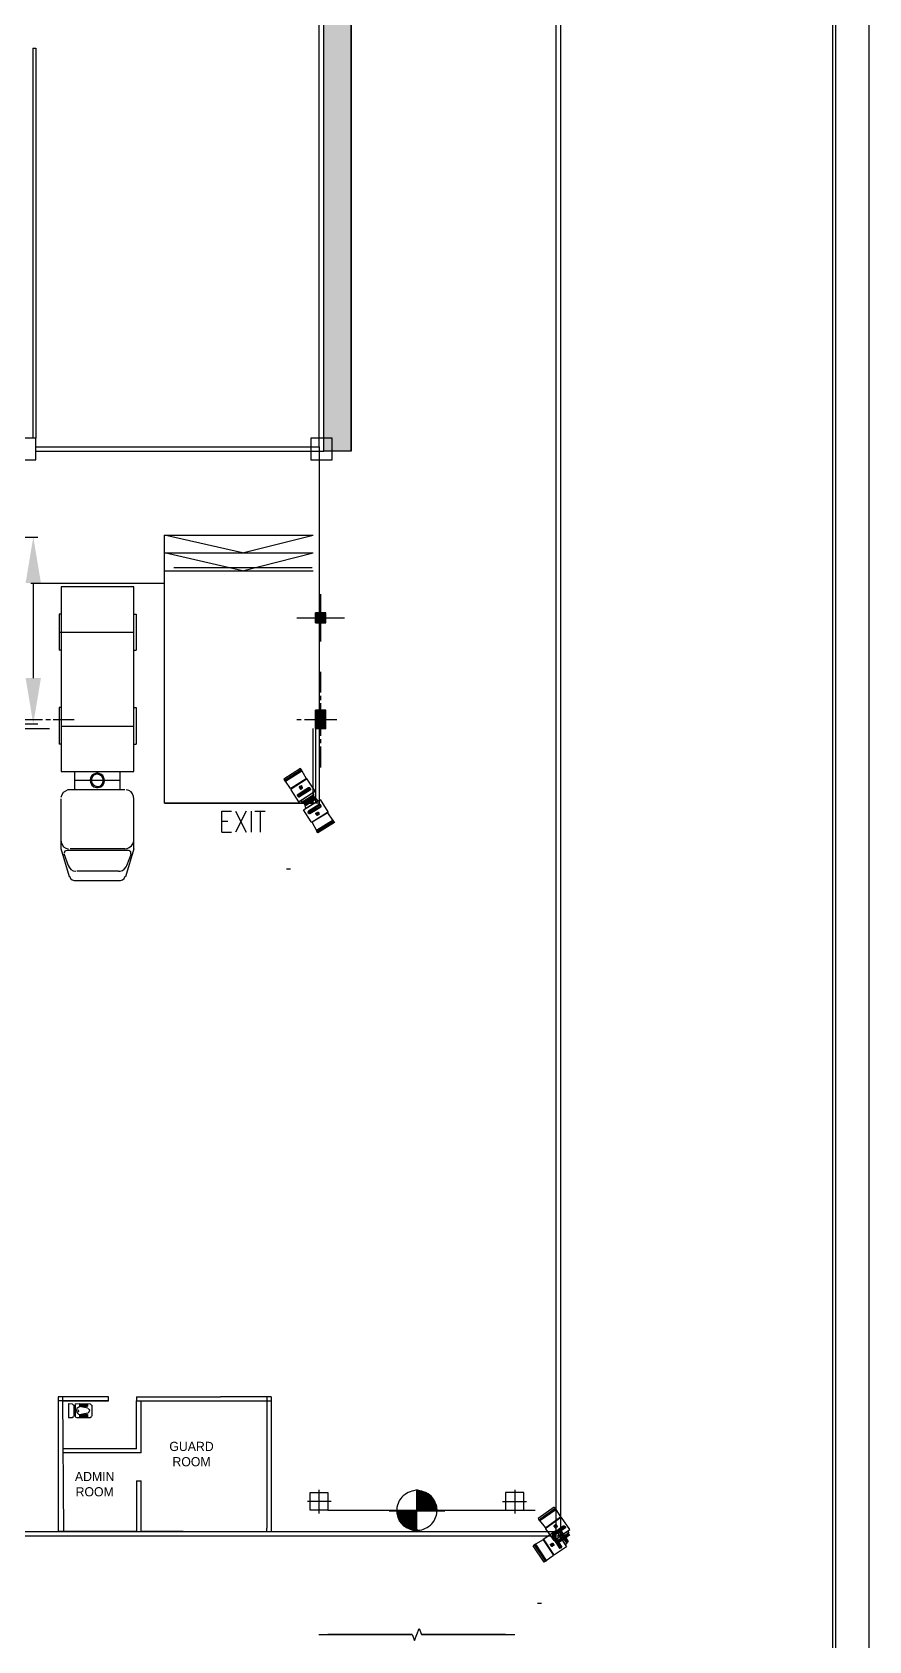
# Model space of a CAD drawing. Header units: millimetres. Extents: x -283029 to -254660, y -24907 to 10674.
# Drawn here: x -278645 to -277551, y -22669 to -20566 of the extents above; entities that cross this region are included whole.
import ezdxf

# ---------------------------------------------------------------- set-up
doc = ezdxf.new("R2010")
doc.units = ezdxf.units.MM
doc.header["$LTSCALE"] = 100
doc.header["$PDMODE"] = 3
for name, color, linetype in [('A-FLOOR', 7, 'Continuous'), ('H', 7, 'Continuous'), ('P', 7, 'Continuous')]:
    doc.layers.add(name, color=color, linetype=linetype)
doc.dimstyles.new('ISO-25', dxfattribs={"dimtxt": 18, "dimasz": 60, "dimexe": 6, "dimexo": 6, "dimgap": 15, "dimtad": 1, "dimdec": 0, "dimlunit": 3, "dimtxsty": 'Standard', "dimcen": 2.5, "dimclrd": 1, "dimclre": 1, "dimclrt": 1, "dimadec": 0, "dimazin": 0, "dimtfac": 1, "dimtdec": 0, "dimtmove": 0, "dimatfit": 3, "dimfxl": 1, "dimarcsym": 0})

# ---------------------------------------------------------------- blocks, each defined once
blk = doc.blocks.new('*D412')
at = {"color": 1, "lineweight": -2, "transparency": 16777216}
for p, q in [((-278928.5, -21225.8), (-278637.2, -21225.8)), ((-278643.2, -21285.8), (-278643.2, -21410.2)), ((-278753.1, -21470.2), (-278637.2, -21470.2))]:
    blk.add_line(p, q, dxfattribs=at)
at = {"color": 1, "transparency": 16777216}
for points in [[(-278653.2, -21285.8), (-278633.2, -21285.8), (-278643.2, -21225.8)], [(-278653.2, -21410.2), (-278633.2, -21410.2), (-278643.2, -21470.2)]]:
    blk.add_solid(points, dxfattribs=at)
at = {"layer": 'Defpoints', "color": 0, "transparency": 16777216}
for p in [(-278934.5, -21225.8), (-278759.1, -21470.2), (-278643.2, -21470.2)]:
    blk.add_point(p, dxfattribs=at)
at = {"color": 1, "transparency": 16777216, "insert": (-278667.2, -21348), "char_height": 18, "attachment_point": 5, "rotation": 90}
blk.add_mtext('20\'-4"', dxfattribs=at)
blk = doc.blocks.new('ccyv')
at = {"color": 6}
for p, q in [((-151.8, 392.6), (-185.2, 392)), ((-140.2, 392), (-185.2, 391.2)), ((-140.2, 391.2), (-185.2, 390.4)), ((-140.2, 390.3), (-185.2, 389.5)), ((-140.2, 389.5), (-185.2, 388.7)), ((-140.2, 388.7), (-185.2, 387.9)), ((-140.2, 387.8), (-185.2, 387)), ((-166.6, 339), (-167.6, 339.5)), ((-166.6, 332.5), (-167.6, 332)), ((-166.2, 339.4), (-166.7, 340.5)), ((-166.2, 332), (-166.7, 331)), ((-159.2, 339.4), (-158.6, 340.5)), ((-159.2, 332), (-158.6, 331)), ((-158.7, 339), (-157.7, 339.5)), ((-158.7, 332.5), (-157.7, 332))]:
    blk.add_line(p, q, dxfattribs=at)
for points in [[(-198.9, 376.1), (-198.9, 322.5, 0.414214), (-196.6, 320.2), (-128.8, 320.2, 0.414214), (-126.5, 322.5), (-126.5, 376.1)], [(-162.7, 362.3), (-139.2, 362.3, -0.223517), (-136.4, 361, -0.360044), (-136.4, 352.7, -0.223517), (-139.2, 351.4), (-162.7, 351.4), (-186.2, 351.4, -0.223517), (-188.9, 352.7, -0.360044), (-188.9, 361, -0.223517), (-186.2, 362.3)], [(-162.7, 352.6), (-186.2, 352.6, -0.223517), (-187.9, 353.5, -0.360044), (-187.9, 360.2, -0.223517), (-186.2, 361), (-162.7, 361), (-139.2, 361, -0.223517), (-137.4, 360.2, -0.360044), (-137.4, 353.5, -0.223517), (-139.2, 352.6)], [(-198.7, 285.3), (-197, 318.4, -0.39915), (-196.1, 319.3), (-129.2, 319.3, -0.39915), (-128.3, 318.4), (-126.6, 285.3)], [(-167.6, 335.7), (-167.6, 332, 0.414214), (-166.7, 331), (-158.6, 331, 0.414214), (-157.7, 332), (-157.7, 335.7), (-157.7, 339.5, 0.414214), (-158.6, 340.5), (-166.7, 340.5, 0.414214), (-167.6, 339.5)], [(-166.6, 335.7), (-166.6, 339, -0.414214), (-166.2, 339.4), (-159.2, 339.4, -0.414214), (-158.7, 339), (-158.7, 335.7), (-158.7, 332.5, -0.414214), (-159.2, 332), (-166.2, 332, -0.414214), (-166.6, 332.5)]]:
    blk.add_lwpolyline(points, format="xyb", close=True, dxfattribs=at)
for points in [[(-188.8, 358.8), (-166.6, 358.8), (-166.6, 354.9), (-188.8, 354.9)], [(-136.5, 358.8), (-158.5, 358.8), (-158.5, 354.9), (-136.5, 354.9)]]:
    blk.add_lwpolyline(points, dxfattribs=at)
for points in [[(-188.4, 376.1), (-188.4, 384.8), (-136.9, 384.8), (-136.9, 376.1)], [(-185.6, 387), (-185.6, 392.6), (-139.8, 392.6), (-139.8, 387)], [(-140.7, 384.8), (-140.7, 387), (-184.6, 387), (-184.6, 384.8)], [(-173.5, 392.6), (-172.8, 393.5), (-152.7, 393.5), (-151.8, 392.6)], [(-195.3, 320.2), (-195.8, 319.3), (-129.5, 319.3), (-130, 320.2)], [(-199.1, 285.3), (-126.2, 285.3), (-126, 281.7), (-199.3, 281.7)], [(-126, 280.5), (-199.3, 280.5), (-198.1, 281.7), (-127.2, 281.7)], [(-199.3, 275), (-126, 275), (-126, 280.5), (-199.3, 280.5)]]:
    blk.add_lwpolyline(points, close=True, dxfattribs=at)
for centre, radius in [((-162.7, 356.8), 3.29), ((-162.7, 356.8), 1.54), ((-162.7, 335.7), 3.29), ((-162.7, 335.7), 1.54)]:
    blk.add_circle(centre, radius, dxfattribs=at)

msp = doc.modelspace()

# ---------------------------------------------------------------- hatches: boundary and pattern name
at = {"layer": 'A-FLOOR'}
h = msp.add_hatch(dxfattribs=at)
h.set_pattern_fill('AR-B816C', color=2, scale=0.05)
h.set_pattern_definition([(0, (-278245.958, -17419.708), (10.16, 10.16), [19.84375, -0.47625]), (0, (-278256.118, -17419.232), (10.16, 10.16), [19.84375, -0.47625]), (90, (-278245.958, -17419.708), (-10.16, 10.16), [-10.63625, 9.68375]), (90, (-278246.434, -17419.708), (-10.16, 10.16), [-10.63625, 9.68375])])
h.paths.add_polyline_path([(-278227.5, -17376.7), (-278252.5, -17376.7), (-278252.5, -17393.7), (-278263.5, -17393.7), (-278263.5, -21113.7), (-278227.5, -21113.7), (-278227.5, -17862.7, -0.23), (-278243.5, -17829.7, -0.23), (-278227.5, -17796.7), (-278227.5, -17736.1, -0.23), (-278243.5, -17703.1, -0.23), (-278227.5, -17670.1)])
at = {"layer": 'H', "linetype": 'Continuous'}
for points in [[(-278274.4, -21338.4), (-278274.4, -21324.7), (-278260.7, -21324.7), (-278260.7, -21338.4), (-278274.4, -21338.4)], [(-278274.4, -21476.1), (-278274.4, -21452.9), (-278260.7, -21452.9), (-278260.7, -21476.1), (-278274.4, -21476.1)], [(-278141.2, -22474.3), (-278141.2, -22473.1), (-278135.9, -22473.1), (-278131.1, -22474.3), (-278141.2, -22474.3)], [(-278141.2, -22477.3), (-278141.2, -22474.3), (-278131.1, -22474.3), (-278127, -22477.3), (-278141.2, -22477.3)], [(-278141.2, -22480.3), (-278141.2, -22477.3), (-278127, -22477.3), (-278122.8, -22480.3), (-278141.2, -22480.3)], [(-278141.2, -22484.4), (-278141.2, -22480.3), (-278122.8, -22480.3), (-278119.9, -22484.4), (-278141.2, -22484.4)], [(-278166.7, -22503.4), (-278167.3, -22498.7), (-278141.2, -22498.7), (-278141.2, -22503.4), (-278166.7, -22503.4)], [(-278141.2, -22488.6), (-278141.2, -22484.4), (-278119.9, -22484.4), (-278117.5, -22488.6), (-278141.2, -22488.6)], [(-278141.2, -22493.9), (-278141.2, -22488.6), (-278117.5, -22488.6), (-278115.8, -22493.9), (-278141.2, -22493.9)], [(-278141.2, -22498.7), (-278141.2, -22493.9), (-278115.8, -22493.9), (-278115.1, -22498.7), (-278141.2, -22498.7)], [(-278166.1, -22507.5), (-278166.7, -22503.4), (-278141.2, -22503.4), (-278141.2, -22507.5), (-278166.1, -22507.5)], [(-278164.3, -22511.7), (-278166.1, -22507.5), (-278141.2, -22507.5), (-278141.2, -22511.7), (-278164.3, -22511.7)], [(-278161.4, -22515.2), (-278164.3, -22511.7), (-278141.2, -22511.7), (-278141.2, -22515.2), (-278161.4, -22515.2)], [(-278157.8, -22518.8), (-278161.4, -22515.2), (-278141.2, -22515.2), (-278141.2, -22518.8), (-278157.8, -22518.8)], [(-278154.3, -22521.7), (-278157.8, -22518.8), (-278141.2, -22518.8), (-278141.2, -22521.7), (-278154.3, -22521.7)], [(-278150.1, -22523), (-278154.3, -22521.7), (-278141.2, -22521.7), (-278141.2, -22523), (-278150.1, -22523)], [(-278141.2, -22524.7), (-278146, -22524.7), (-278150.1, -22523), (-278141.2, -22524.7), (-278141.2, -22524.7)], [(-278141.2, -22524.7), (-278150.1, -22523), (-278141.2, -22523), (-278141.2, -22524.7)]]:
    msp.add_hatch(color=256, dxfattribs=at).paths.add_polyline_path(points)

# ---------------------------------------------------------------- linework, layer by layer
for p, q in [((-277550.9, -16660.3), (-277550.9, -24137.7)), ((-278269.5, -21107.7), (-278269.5, -21573.9)), ((-279975.8, -21476.1), (-278621.8, -21476.1)), ((-278269.5, -21573.9), (-278471.8, -21573.9)), ((-278604.9, -22349.6), (-278603.9, -22525.7)), ((-278544.8, -22355), (-278544.8, -22349.6)), ((-278508.2, -22349.6), (-278508.2, -22355)), ((-278332.1, -22349.6), (-278332.1, -22525.7)), ((-278604.9, -22355), (-278544.8, -22355)), ((-278597.3, -22358.4), (-278592.6, -22358.9)), ((-278587.3, -22358.9), (-278582.6, -22358.4)), ((-278582.6, -22358.4), (-278568.9, -22358.9)), ((-278508.2, -22417.9), (-278508.2, -22355)), ((-278508.2, -22355), (-278332.1, -22355)), ((-278502.2, -22423.2), (-278502.2, -22355)), ((-278508.2, -22459.6), (-278502.2, -22459.6)), ((-278508.2, -22460.8), (-278508.2, -22525.7))]:
    msp.add_line(p, q)
at = {"color": 3}
for p, q in [((-278644, -20586.8), (-278640, -20586.8)), ((-278644, -20586.8), (-278644, -21096.7)), ((-278640, -20586.8), (-278640, -21096.7)), ((-278227.5, -21113.7), (-278263.5, -21113.7))]:
    msp.add_line(p, q, dxfattribs=at)
for points in [[(-282926.4, -16536.3), (-277594.6, -16536.3), (-277594.6, -24907.5), (-282926.4, -24907.5)], [(-282922.4, -16540.3), (-277598.6, -16540.3), (-277598.6, -24903.5), (-282922.4, -24903.5)]]:
    msp.add_lwpolyline(points, close=True, dxfattribs=at)
for points in [[(-278227.5, -21113.7), (-278227.5, -17362.8), (-278348.5, -17362.8)], [(-278263.5, -17614.6), (-278263.5, -17376.7), (-278227.5, -17376.7), (-278227.5, -21113.7), (-278263.5, -21113.7)], [(-282513.5, -17393.7), (-282513.5, -22531.7), (-277953.5, -22531.7), (-277953.5, -18078.1)], [(-282507.5, -17393.7), (-282507.5, -22525.7), (-277959.5, -22525.7), (-277959.5, -18078.1)], [(-278640, -21107.7), (-278269.5, -21107.7), (-278269.5, -19953)], [(-278640, -21113.7), (-278263.5, -21113.7), (-278263.5, -19953)], [(-278640, -21107.7), (-278269.5, -21107.7), (-278269.5, -19953)], [(-278640, -21107.7), (-278280.5, -21107.7)], [(-278640, -21107.7), (-278280.5, -21107.7)], [(-278640, -21113.7), (-278280.5, -21113.7)]]:
    msp.add_lwpolyline(points, dxfattribs=at)
for points in [[(-278668, -21124.7), (-278640, -21124.7), (-278640, -21096.7), (-278668, -21096.7)], [(-278668, -21124.7), (-278640, -21124.7), (-278640, -21096.7), (-278668, -21096.7)], [(-278280.5, -21124.7), (-278252.5, -21124.7), (-278252.5, -21096.7), (-278280.5, -21096.7)], [(-278280.5, -21124.7), (-278252.5, -21124.7), (-278252.5, -21096.7), (-278280.5, -21096.7)]]:
    msp.add_lwpolyline(points, close=True)
at = {"layer": 'P'}
for points in [[(-278471.8, -21573.9), (-278471.8, -21223.4)], [(-278369.8, -21246.6), (-278471.8, -21223.4)], [(-278471.8, -21223.4), (-278277.4, -21223.4)], [(-278369.8, -21246.6), (-278277.4, -21223.4)], [(-278471.8, -21246.6), (-278277.4, -21246.6)], [(-278369.8, -21269.8), (-278471.8, -21246.6)], [(-278369.8, -21269.8), (-278277.4, -21246.6)], [(-278471.8, -21269.8), (-278277.4, -21269.8)], [(-278459.3, -21265.7), (-278278.6, -21265.7)], [(-278646.5, -21286), (-278471.8, -21286)], [(-278606.6, -21290.7), (-278606.6, -21326.5)], [(-278511.8, -21290.7), (-278606.6, -21290.7)], [(-278511.8, -21532.2), (-278511.8, -21290.7)], [(-278267.9, -21300.3), (-278267.9, -21324.7)], [(-278609.5, -21326.5), (-278609.5, -21373.6)], [(-278606.6, -21326.5), (-278609.5, -21326.5)], [(-278606.6, -21326.5), (-278606.6, -21532.2)], [(-278511.8, -21326.5), (-278508.8, -21326.5)], [(-278508.8, -21326.5), (-278508.8, -21373.6)], [(-278298.9, -21331.3), (-278274.4, -21331.3)], [(-278260.7, -21324.7), (-278274.4, -21324.7), (-278260.7, -21337.8), (-278260.7, -21324.7)], [(-278274.4, -21324.7), (-278260.7, -21337.8), (-278274.4, -21337.8), (-278274.4, -21324.7)], [(-278274.4, -21337.8), (-278260.7, -21337.8), (-278260.7, -21324.7), (-278274.4, -21324.7), (-278274.4, -21337.8)], [(-278270.3, -21331.3), (-278264.3, -21331.3)], [(-278267.9, -21328.3), (-278267.9, -21334.2)], [(-278267.9, -21337.8), (-278267.9, -21362.3)], [(-278260.7, -21331.3), (-278236.3, -21331.3)], [(-278511.8, -21350.4), (-278609.5, -21350.4)], [(-278606.6, -21373.6), (-278609.5, -21373.6)], [(-278511.8, -21373.6), (-278508.8, -21373.6)], [(-278267.9, -21402.2), (-278267.9, -21429.1)], [(-278609.5, -21448.7), (-278609.5, -21496.4)], [(-278606.6, -21448.7), (-278609.5, -21448.7)], [(-278511.8, -21448.7), (-278508.8, -21448.7)], [(-278508.8, -21448.7), (-278508.8, -21496.4)], [(-278267.9, -21433.2), (-278267.9, -21439.2)], [(-278267.9, -21442.8), (-278267.9, -21485.7)], [(-278673.9, -21464.2), (-278631, -21464.2)], [(-278626.8, -21464.2), (-278620.9, -21464.2)], [(-278617.3, -21464.2), (-278589.9, -21464.2)], [(-278298.9, -21464.2), (-278292.9, -21464.2)], [(-278288.8, -21464.2), (-278246.4, -21464.2)], [(-278260.7, -21452.3), (-278274.4, -21452.3), (-278260.7, -21476.1), (-278260.7, -21452.3)], [(-278274.4, -21452.3), (-278260.7, -21476.1), (-278274.4, -21476.1), (-278274.4, -21452.3)], [(-278274.4, -21476.1), (-278260.7, -21476.1), (-278260.7, -21452.3), (-278274.4, -21452.3), (-278274.4, -21476.1)], [(-278606.6, -21473.2), (-278511.8, -21473.2)], [(-278277.4, -21573.9), (-278277.4, -21476.1)], [(-278274.4, -21476.1), (-278274.4, -21573.9)], [(-278267.9, -21489.9), (-278267.9, -21495.2)], [(-278606.6, -21496.4), (-278609.5, -21496.4)], [(-278511.8, -21496.4), (-278508.8, -21496.4)], [(-278267.9, -21499.4), (-278267.9, -21526.9)], [(-278606.6, -21532.2), (-278511.8, -21532.2)], [(-278588.7, -21556.1), (-278588.7, -21532.2)], [(-278569, -21544.1), (-278568.4, -21546.5), (-278566.6, -21550.1), (-278564.2, -21552.5), (-278560.7, -21553.1), (-278558.3, -21553.1), (-278554.7, -21552.5), (-278552.3, -21550.1), (-278550.5, -21547.1), (-278549.9, -21544.1), (-278550.5, -21541.8), (-278552.3, -21537.6), (-278554.7, -21535.8), (-278558.3, -21534.6), (-278560.7, -21534.6), (-278564.2, -21535.8), (-278566.6, -21537.6), (-278568.4, -21540.5), (-278569, -21543.6)], [(-278529.7, -21556.1), (-278529.7, -21532.2)], [(-278529.7, -21544.1), (-278588.7, -21544.1)], [(-278567.2, -21544.1), (-278567.2, -21546.5), (-278565.4, -21548.9), (-278563, -21550.7), (-278560, -21551.9), (-278557.1, -21551.9), (-278554.1, -21550.1), (-278552.3, -21547.7), (-278551.7, -21544.7), (-278551.7, -21541.8), (-278553.5, -21538.8), (-278555.9, -21537), (-278558.9, -21535.8), (-278561.8, -21536.4), (-278564.8, -21537.6), (-278566.6, -21540), (-278567.2, -21542.9)], [(-278595.2, -21556.1), (-278598.2, -21556.1), (-278601.2, -21557.9), (-278604.2, -21559.6), (-278605.9, -21562.6), (-278607.2, -21566.2)], [(-278606.6, -21633.6), (-278606.6, -21568)], [(-278523.7, -21556.1), (-278595.2, -21556.1)], [(-278511.8, -21568), (-278512.3, -21565), (-278513.5, -21561.4), (-278515.3, -21559), (-278518.3, -21557.2), (-278521.9, -21556.1)], [(-278511.8, -21633.6), (-278511.8, -21568)], [(-278471.8, -21573.9), (-278277.4, -21573.9)], [(-278396.7, -21611.5), (-278396.7, -21584.1), (-278384.2, -21584.1)], [(-278396.7, -21597.2), (-278388.9, -21597.2)], [(-278378.8, -21584.1), (-278365.1, -21611.5)], [(-278365.1, -21584.1), (-278378.8, -21611.5)], [(-278358.5, -21584.1), (-278358.5, -21611.5)], [(-278353.7, -21584.1), (-278340, -21584.1)], [(-278346.6, -21584.1), (-278346.6, -21611.5)], [(-278396.7, -21611.5), (-278384.2, -21611.5)], [(-278607.2, -21621.6), (-278606.6, -21624.6), (-278605.4, -21627.6), (-278603.6, -21630.6), (-278600.6, -21632.4), (-278597, -21633.6)], [(-278595.8, -21669.9), (-278606.6, -21633.6)], [(-278599.4, -21635.4), (-278601.8, -21636.5), (-278603, -21638.9)], [(-278518.9, -21635.4), (-278598.8, -21635.4)], [(-278523.7, -21633.6), (-278595.2, -21633.6)], [(-278523.7, -21633.6), (-278520.7, -21633), (-278517.7, -21631.8), (-278514.7, -21629.4), (-278513, -21627), (-278511.8, -21623.4)], [(-278511.8, -21633.6), (-278522.5, -21669.9)], [(-278515.9, -21640.1), (-278515.9, -21637.2), (-278518.3, -21635.4)], [(-278597, -21655.6), (-278603, -21640.1)], [(-278597.6, -21655), (-278596.4, -21657.4), (-278594.1, -21660.4), (-278591.1, -21662.2), (-278587.5, -21662.8)], [(-278532, -21662.8), (-278529.7, -21662.8), (-278526.7, -21661.6), (-278524.3, -21659.8), (-278521.9, -21656.8), (-278520.7, -21654.4)], [(-278515.3, -21640.1), (-278521.3, -21655.6)], [(-278312.1, -21659.4), (-278306.8, -21659.4)], [(-278595.8, -21669.3), (-278594.6, -21672.3), (-278592.3, -21674.1), (-278589.9, -21674.7)], [(-278529, -21675.3), (-278589.9, -21675.3)], [(-278532, -21662.8), (-278586.3, -21662.8)], [(-278529, -21674.7), (-278526.7, -21674.1), (-278524.3, -21672.3), (-278523.1, -21669.3)], [(-278610.9, -22349.6), (-278610.9, -22525.7)], [(-278544.8, -22349.6), (-278610.9, -22349.6)], [(-278544.8, -22349.6), (-278604.9, -22349.6)], [(-278601.2, -22349.6), (-278604.9, -22349.6)], [(-278597.3, -22354.8), (-278592.6, -22354.8)], [(-278586.7, -22354.8), (-278568.9, -22354.8)], [(-278508.2, -22349.6), (-278398.5, -22349.6)], [(-278332.1, -22349.6), (-278398.5, -22349.6)], [(-278338, -22349.6), (-278338, -22521.5)], [(-278544.8, -22355), (-278610.9, -22355)], [(-278597.3, -22358.4), (-278597.3, -22376.7)], [(-278590.8, -22360.7), (-278592.6, -22358.9)], [(-278592.6, -22376.7), (-278590.8, -22375.5)], [(-278590.2, -22360.7), (-278590.2, -22374.9)], [(-278587.3, -22358.9), (-278589.1, -22360.1)], [(-278589.1, -22374.9), (-278587.3, -22376.7)], [(-278588.5, -22360.7), (-278588.5, -22374.9)], [(-278580.8, -22362.5), (-278583.7, -22363.1), (-278586.1, -22364.9), (-278586.7, -22367.2), (-278586.1, -22370.2), (-278584.3, -22372.6), (-278581.3, -22373.1)], [(-278586.7, -22369.6), (-278583.7, -22369), (-278584.3, -22366.6)], [(-278582.6, -22358.4), (-278582.6, -22361.9)], [(-278582.6, -22361.9), (-278572.5, -22361.9)], [(-278582.6, -22373.1), (-278582.6, -22376.7)], [(-278582.6, -22373.1), (-278572.5, -22373.1)], [(-278581.3, -22358.4), (-278581.3, -22361.9)], [(-278581.3, -22373.1), (-278581.3, -22376.7)], [(-278580.8, -22362.5), (-278571.9, -22364.3)], [(-278580.8, -22372.6), (-278571.9, -22370.8)], [(-278580.2, -22358.4), (-278580.2, -22361.9)], [(-278580.2, -22373.1), (-278580.2, -22376.7)], [(-278579, -22358.4), (-278579, -22361.9)], [(-278579, -22373.1), (-278579, -22376.7)], [(-278577.8, -22358.4), (-278577.8, -22361.9)], [(-278577.8, -22373.1), (-278577.8, -22376.7)], [(-278576.6, -22358.4), (-278576.6, -22361.9)], [(-278576.6, -22373.1), (-278576.6, -22376.7)], [(-278575.4, -22358.4), (-278575.4, -22361.9)], [(-278575.4, -22373.1), (-278575.4, -22376.7)], [(-278574.3, -22358.4), (-278574.3, -22361.9)], [(-278574.3, -22373.1), (-278574.3, -22376.7)], [(-278573.6, -22358.4), (-278573.6, -22361.9)], [(-278573.6, -22373.1), (-278573.6, -22376.7)], [(-278572.5, -22358.4), (-278572.5, -22361.9)], [(-278572.5, -22371.4), (-278570.1, -22369.6), (-278569.5, -22367.2), (-278571.3, -22364.9)], [(-278572.5, -22373.1), (-278572.5, -22376.7)], [(-278567.1, -22360.7), (-278568.9, -22358.9)], [(-278568.9, -22376.7), (-278567.1, -22375.5)], [(-278566.5, -22360.7), (-278566.5, -22374.9)], [(-278597.3, -22376.7), (-278592.6, -22376.7)], [(-278586.7, -22376.7), (-278568.9, -22376.7)], [(-278508.2, -22417.9), (-278604.3, -22417.9)], [(-278502.2, -22423.2), (-278604.3, -22423.2)], [(-278508.2, -22459.6), (-278508.2, -22460.8)], [(-278502.2, -22525.7), (-278502.2, -22459.6)], [(-278258, -22498.1), (-278281.1, -22498.1), (-278281.1, -22474.9), (-278258, -22474.9), (-278258, -22498.1)], [(-278269.9, -22471.4), (-278269.9, -22502.2)], [(-278258, -22474.9), (-278258, -22498.1)], [(-278115.8, -22498.1), (-278115.8, -22494.5), (-278116.3, -22491.5), (-278117.5, -22489.1), (-278118.1, -22486.8), (-278119.3, -22485), (-278121.1, -22482.6), (-278122.3, -22480.8), (-278124.1, -22479.1), (-278126.4, -22477.3), (-278128.2, -22476.1), (-278130.6, -22474.9), (-278132.9, -22473.8), (-278135.3, -22473.1), (-278137.7, -22472.5), (-278140.6, -22472), (-278143, -22472), (-278146, -22472.5), (-278148.4, -22473.1), (-278150.7, -22473.8), (-278153.1, -22474.9), (-278155.4, -22476.1), (-278157.2, -22477.3), (-278159.6, -22479.1), (-278161.4, -22480.8), (-278162.6, -22482.6), (-278164.3, -22485), (-278165.5, -22486.8), (-278166.1, -22489.1), (-278167.3, -22491.5), (-278167.9, -22494.5), (-278167.9, -22496.9), (-278167.9, -22499.8), (-278167.9, -22502.2), (-278167.3, -22504.6), (-278166.1, -22507.5), (-278165.5, -22509.9), (-278164.3, -22511.7), (-278162.6, -22514), (-278161.4, -22515.8), (-278159.6, -22517.6), (-278157.2, -22519.4), (-278155.4, -22520.6), (-278153.1, -22521.7), (-278150.7, -22523), (-278148.4, -22523.5), (-278146, -22524.1), (-278143, -22524.1), (-278140.6, -22524.1), (-278137.7, -22524.1), (-278135.3, -22523.5), (-278132.9, -22523), (-278130.6, -22521.7), (-278128.2, -22520.6), (-278126.4, -22519.4), (-278124.1, -22517.6), (-278122.3, -22515.8), (-278121.1, -22514), (-278119.3, -22511.7), (-278118.1, -22509.9), (-278117.5, -22507.5), (-278116.3, -22504.6), (-278115.8, -22502.2), (-278115.8, -22499.8)], [(-278141.8, -22472), (-278136.5, -22473.1), (-278141.8, -22473.1), (-278141.8, -22472)], [(-278136.5, -22473.1), (-278141.8, -22473.1), (-278131.8, -22474.3), (-278136.5, -22473.1)], [(-278141.8, -22473.1), (-278131.8, -22474.3), (-278141.8, -22474.3), (-278141.8, -22473.1)], [(-278131.8, -22474.3), (-278141.8, -22474.3), (-278127, -22476.7), (-278131.8, -22474.3)], [(-278141.8, -22474.3), (-278127, -22476.7), (-278141.8, -22476.7), (-278141.8, -22474.3)], [(-278127, -22476.7), (-278141.8, -22476.7), (-278122.8, -22480.3), (-278127, -22476.7)], [(-278141.8, -22476.7), (-278122.8, -22480.3), (-278141.8, -22480.3), (-278141.8, -22476.7)], [(-278122.8, -22480.3), (-278141.8, -22480.3), (-278119.9, -22483.8), (-278122.8, -22480.3)], [(-278141.8, -22480.3), (-278119.9, -22483.8), (-278141.8, -22483.8), (-278141.8, -22480.3)], [(-278025.7, -22498.1), (-278001.9, -22498.1), (-278001.9, -22474.9), (-278025.7, -22474.9), (-278025.7, -22498.1)], [(-278013.8, -22471.4), (-278013.8, -22502.2)], [(-278253.8, -22486.8), (-278284.7, -22486.8)], [(-278258, -22498.1), (-278025.7, -22498.1)], [(-278178, -22498.7), (-278105.1, -22498.7)], [(-278141.8, -22498.7), (-278167.3, -22498.7), (-278141.8, -22503.4), (-278141.8, -22498.7)], [(-278167.3, -22498.7), (-278141.8, -22503.4), (-278167.3, -22503.4), (-278167.3, -22498.7)], [(-278119.9, -22483.8), (-278141.8, -22483.8), (-278117.5, -22488.6), (-278119.9, -22483.8)], [(-278141.8, -22483.8), (-278117.5, -22488.6), (-278141.8, -22488.6), (-278141.8, -22483.8)], [(-278117.5, -22488.6), (-278141.8, -22488.6), (-278115.8, -22493.3), (-278117.5, -22488.6)], [(-278141.8, -22488.6), (-278115.8, -22493.3), (-278141.8, -22493.3), (-278141.8, -22488.6)], [(-278115.8, -22493.3), (-278141.8, -22493.3), (-278115.1, -22498.7), (-278115.8, -22493.3)], [(-278141.8, -22493.3), (-278115.1, -22498.7), (-278141.8, -22498.7), (-278141.8, -22493.3)], [(-278029.8, -22486.8), (-277998.4, -22486.8)], [(-278025.7, -22498.1), (-277987.1, -22498.1)], [(-278338, -22525.7), (-278338, -22521.5)], [(-278141.8, -22503.4), (-278167.3, -22503.4), (-278141.8, -22507.5), (-278141.8, -22503.4)], [(-278167.3, -22503.4), (-278141.8, -22507.5), (-278166.1, -22507.5), (-278167.3, -22503.4)], [(-278141.8, -22507.5), (-278166.1, -22507.5), (-278141.8, -22511.7), (-278141.8, -22507.5)], [(-278166.1, -22507.5), (-278141.8, -22511.7), (-278164.3, -22511.7), (-278166.1, -22507.5)], [(-278141.8, -22511.7), (-278164.3, -22511.7), (-278141.8, -22515.2), (-278141.8, -22511.7)], [(-278164.3, -22511.7), (-278141.8, -22515.2), (-278161.4, -22515.2), (-278164.3, -22511.7)], [(-278141.8, -22515.2), (-278161.4, -22515.2), (-278141.8, -22518.8), (-278141.8, -22515.2)], [(-278161.4, -22515.2), (-278141.8, -22518.8), (-278158.4, -22518.8), (-278161.4, -22515.2)], [(-278141.8, -22518.8), (-278158.4, -22518.8), (-278141.8, -22521.2), (-278141.8, -22518.8)], [(-278158.4, -22518.8), (-278141.8, -22521.2), (-278154.9, -22521.2), (-278158.4, -22518.8)], [(-278141.8, -22521.2), (-278154.9, -22521.2), (-278141.8, -22523), (-278141.8, -22521.2)], [(-278154.9, -22521.2), (-278141.8, -22523), (-278150.7, -22523), (-278154.9, -22521.2)], [(-278150.7, -22523), (-278146, -22524.7), (-278141.8, -22524.7), (-278150.7, -22523)], [(-278150.7, -22523), (-278141.8, -22523), (-278141.8, -22524.7), (-278150.7, -22523)], [(-278508.2, -22525.7), (-278610.9, -22525.7)], [(-278606.6, -22525.7), (-278601.2, -22525.7)], [(-278502.2, -22525.7), (-278338, -22525.7)], [(-278447.1, -22525.7), (-278502.2, -22525.7)], [(-278146, -22524.7), (-278141.8, -22524.7), (-278141.8, -22524.7), (-278146, -22524.7)], [(-277984, -22619.7), (-277978.7, -22619.7)], [(-278269.9, -22660.5), (-278147.7, -22660.5), (-278144.8, -22668.2), (-278138.9, -22652.8), (-278135.9, -22660.5), (-278013.8, -22660.5)], [(-278147.7, -22660.5), (-278258, -22660.5)], [(-278025.7, -22660.5), (-278135.9, -22660.5)]]:
    msp.add_lwpolyline(points, dxfattribs=at)

# ---------------------------------------------------------------- block references
at = {"color": 3}
for p, xscale, yscale, zscale, rotation in [((-278405.6, -21484.9), 0.352172715904733, 0.352172715904733, 0.352172715904733, 212.8544703587075), ((-278258.1, -21718.3), -0.352172715904733, 0.3521727159047331, 0.352172715904733, 31.74248661916716), ((-278075.4, -22455.4), 0.3521727159047331, 0.3521727159047331, 0.3521727159047331, 215.2802652847036), ((-278095, -22561.3), -0.3521727159047331, 0.3521727159047331, 0.352172715904733, 303.7531136691317)]:
    msp.add_blockref('ccyv', p, dxfattribs=dict(at, xscale=xscale, yscale=yscale, zscale=zscale, rotation=rotation))

# ---------------------------------------------------------------- texts
at = {"color": 3, "char_height": 12, "attachment_point": 1}
for s, insert in [('\\pxqc;GUARD ROOM', (-278479, -22408.6)), ('\\pxqc;ADMIN ROOM', (-278605.6, -22447.9))]:
    msp.add_mtext_dynamic_manual_height_columns(s, width=85.31, gutter_width=12.5, heights=[173.5], dxfattribs=dict(at, insert=insert))

# ---------------------------------------------------------------- dimensions: what is measured, and where the dimension line sits
dim = msp.add_linear_dim(base=(-278643.2, -21470.2), p1=(-278934.5, -21225.8), p2=(-278759.1, -21470.2), angle=90, dimstyle='ISO-25')
dim.commit()
dim.dimension.update_dxf_attribs({"geometry": '*D412', "text_midpoint": (-278667.2, -21348)})

doc.saveas('drawing.dxf')
